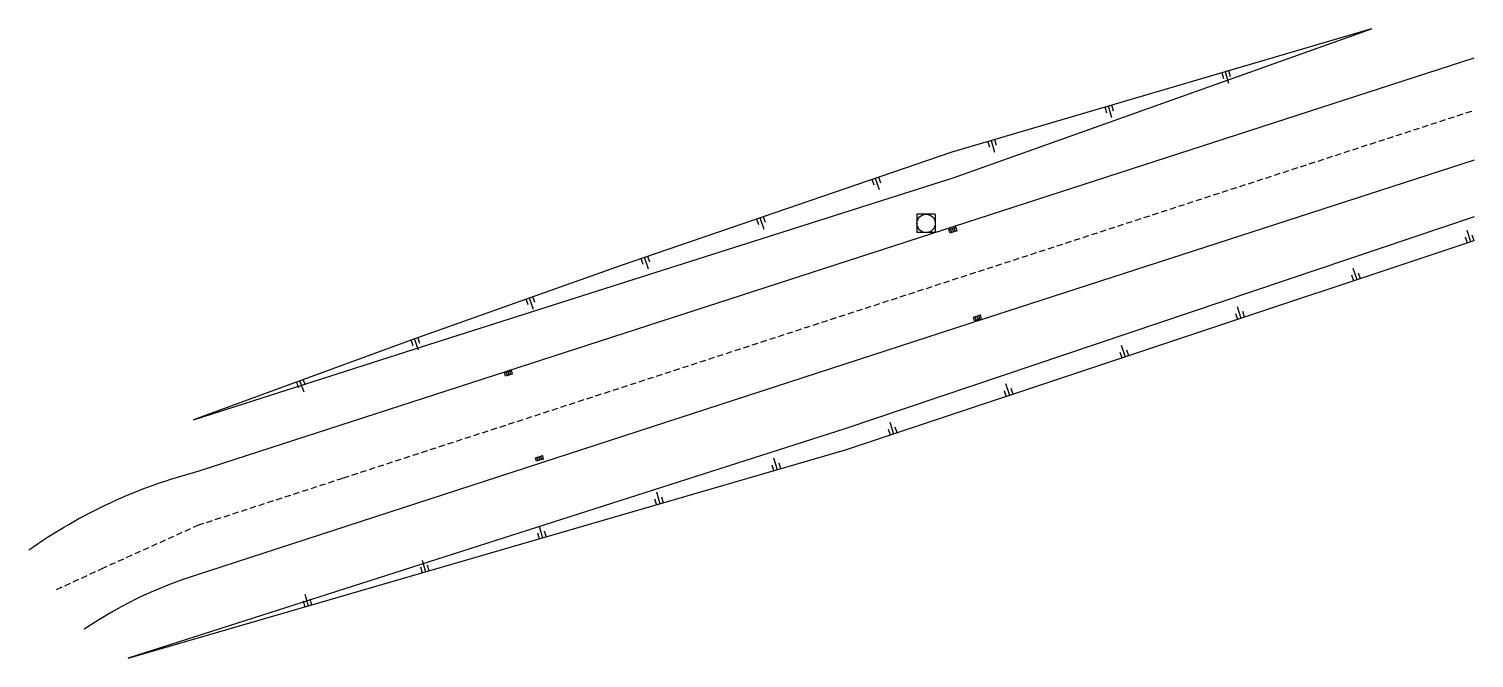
# Model space of a CAD drawing. Header units: millimetres. Extents: x 100999 to 102001, y 122000 to 123000.
# Drawn here: x 101881.6 to 102000, y 122429.8 to 122481.3 of the extents above; entities that cross this region are included whole.
import ezdxf

# ---------------------------------------------------------------- set-up
doc = ezdxf.new("R2010")
doc.units = ezdxf.units.MM
doc.linetypes.add('DASHED', pattern=[0.75, 0.5, -0.25])
doc.layers.get('0').update_dxf_attribs({"linetype": 'CONTINUOUS'})
for name, color, linetype in [('W0001', 6, 'DASHED'), ('W0008', 7, 'CONTINUOUS'), ('W0211', 2, 'CONTINUOUS'), ('W0400', 7, 'CONTINUOUS'), ('W0420', 7, 'CONTINUOUS')]:
    doc.layers.add(name, color=color, linetype=linetype)

# ---------------------------------------------------------------- blocks, each defined once
blk = doc.blocks.new('t211o')
at = {"color": 0, "linetype": 'Continuous'}
for p, q in [((-0.29, 0.5), (-0.29, 0)), ((0, 1), (0, 0)), ((0.29, 0.5), (0.29, 0))]:
    blk.add_line(p, q, dxfattribs=at)
blk = doc.blocks.new('T420')
for p, q in [((0.75, 0.75), (-0.75, 0.75)), ((-0.75, 0.75), (-0.75, -0.75)), ((0.75, 0.75), (0.75, -0.75)), ((0.75, -0.75), (-0.75, -0.75))]:
    blk.add_line(p, q)
blk.add_ellipse((0, 0), major_axis=(-0.53, 0.53), ratio=1, start_param=3.926991, end_param=10.210176)
blk = doc.blocks.new('T400')
for p, q in [((-0.15, 0.3), (0.15, 0.3)), ((-0.15, -0.25), (-0.15, 0.3)), ((-0.15, 0.15), (0.15, 0.15)), ((-0.15, 0), (0.15, 0)), ((0.15, 0.3), (0.15, -0.25)), ((-0.15, -0.15), (0.15, -0.15)), ((-0.15, -0.25), (-0.15, -0.3)), ((-0.15, -0.3), (0.15, -0.3)), ((0.15, -0.3), (0.15, -0.25))]:
    blk.add_line(p, q)

msp = doc.modelspace()

# ---------------------------------------------------------------- linework, layer by layer
at = {"layer": 'W0001'}
msp.add_lwpolyline([(101883.83, 122435.41), (101887.52, 122437.11), (101895.41, 122440.68), (101907.32, 122444.55), (102000, 122474.67)], dxfattribs=at)
at = {"layer": 'W0008', "flags": 128}
for points in [[(101881.56, 122438.66, -0.090576), (101895.51, 122445.12), (102000, 122478.96)], [(102000, 122470.58), (101959.76, 122457.55), (101896.28, 122436.9, 0.079854), (101886.1, 122432.16, 0.079185)]]:
    msp.add_lwpolyline(points, format="xyb", dxfattribs=at)
at = {"layer": 'W0211'}
for points in [[(101991.59, 122481.34), (101957.19, 122471.23), (101930.09, 122461.95), (101913.03, 122455.9), (101895.05, 122449.32)], [(101889.7, 122429.79), (101948.49, 122446.86), (102000, 122464)]]:
    msp.add_lwpolyline(points, dxfattribs=at)
at = {"layer": 'W0211', "flags": 128}
for points in [[(101895.05, 122449.32), (101913.12, 122455.09), (101930.55, 122460.63), (101957.4, 122469.15), (101991.59, 122481.34)], [(102000, 122465.95), (101948.42, 122448.57), (101889.7, 122429.79)]]:
    msp.add_lwpolyline(points, dxfattribs=at)

# ---------------------------------------------------------------- block references
at = {"layer": 'W0211'}
for p, rotation in [((101979.63, 122477.82), 196.3773300914861), ((101970.04, 122475), 196.3773300914861), ((101960.45, 122472.18), 196.3773300914861), ((101950.94, 122469.09), 198.8876462027469), ((101941.48, 122465.85), 198.8876462027469), ((101999.71, 122463.91), 18.40770197565652), ((101932.02, 122462.61), 198.8876462027469), ((101990.38, 122460.8), 18.40770197565652), ((101922.58, 122459.29), 199.5327563119532), ((101980.89, 122457.64), 18.40770197565652), ((101913.16, 122455.95), 199.5327563119532), ((101971.4, 122454.48), 18.40770197565652), ((101903.77, 122452.51), 200.1094107248985), ((101961.91, 122451.33), 18.40770197565652), ((101952.42, 122448.17), 18.40770197565652), ((101942.87, 122445.23), 16.18672728196074), ((101933.26, 122442.44), 16.18672728196074), ((101923.66, 122439.65), 16.18672728196074), ((101914.06, 122436.86), 16.18672728196074), ((101904.45, 122434.08), 16.18672728196074)]:
    msp.add_blockref('t211o', p, dxfattribs=dict(at, rotation=rotation))
at = {"layer": 'W0400'}
for p, rotation in [((101957.29, 122464.85), 107.9980532330669), ((101959.3, 122457.66), 107.853417643073), ((101920.87, 122453.12), 108.0265035943798), ((101923.4, 122446.15), 107.7551542608598)]:
    msp.add_blockref('T400', p, dxfattribs=dict(at, rotation=rotation))
at = {"layer": 'W0420'}
msp.add_blockref('T420', (101955.09, 122465.4), dxfattribs=at)

doc.saveas('drawing.dxf')
